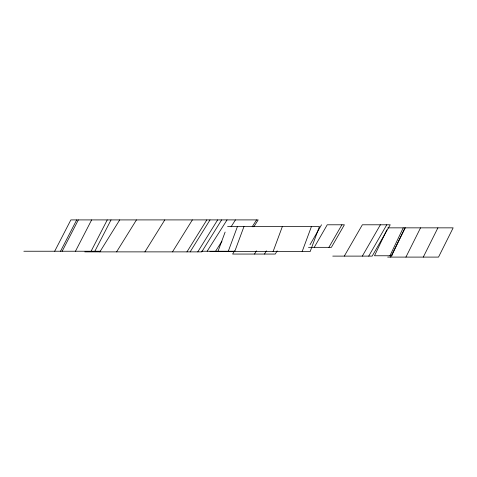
<?xml version="1.0" encoding="UTF-8"?>
<svg xmlns="http://www.w3.org/2000/svg" width="477" height="477" viewBox="0 0 477 477"><rect width="100%" height="100%" fill="white"/><g stroke="black" fill="none" stroke-linecap="round" stroke-linejoin="round"><path stroke-width="0.72" d="M217.888 251.6L225.126 232.072M228.155 251.6L237.457 226.497M234.684 251.6L243.985 226.497M273.077 251.6L282.378 226.497M302.144 251.6L311.445 226.497M386.853 229.848L374.505 255.767L392.046 255.767M389.924 255.767L403.22 227.851M391.665 255.767L404.961 227.851M390.603 257.097L405.223 227.851M405.915 257.097L420.541 227.851M423.278 257.097L437.904 227.851M54.688 251.236L70.858 219.915L258.182 219.903L253.812 226.796M60.525 251.236L76.69 219.915M62.177 251.236L78.341 219.915M75.467 251.236L91.632 219.915M91.095 251.236L107.259 219.915M94.857 251.236L111.022 219.915M309.996 244.767L321.51 224.792M314.236 247.342L327.24 224.792L344.388 224.792L331.384 247.342L308.506 247.342M328.897 247.342L341.896 224.792M344.299 256.113L362.359 224.792L390.228 224.792L372.173 256.113L332.749 256.113M362.329 256.113L380.384 224.792M368.715 256.113L386.775 224.792M234.517 250.854L232.633 254.056L275.283 254.056L277.167 250.854M254.509 254.056L256.393 250.854M264.485 254.056L266.369 250.854M99.848 251.874L119.721 219.903M116.585 251.874L136.458 219.903M144.919 251.874L164.792 219.903M172.483 251.874L192.362 219.903M186.954 251.874L206.827 219.903M190.144 251.874L210.017 219.903M197.77 251.874L217.643 219.903M221.626 219.903L201.753 251.874L84.805 251.874M207.167 251.236L227.04 219.903M215.58 251.236L221.942 241.207M231.083 226.796L235.453 219.903M252.19 226.796L256.56 219.903M227.612 226.497L319.447 226.497L310.145 251.6L209.958 251.6M387.801 227.851L453.15 227.851L438.524 257.097L387.682 257.097M23.85 251.236L100.713 251.236M201.336 251.236L234.583 251.236"/></g></svg>
